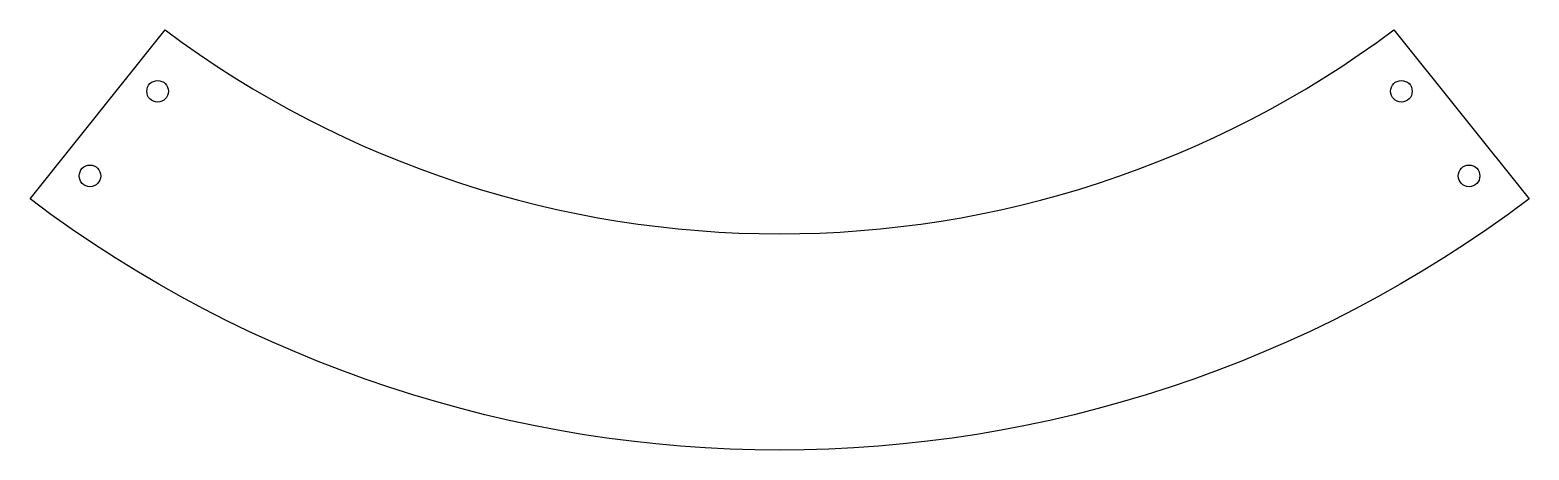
# Model space of a CAD drawing. Header units: millimetres. Extents: x -139 to 138, y -230 to -152.
import ezdxf

# ---------------------------------------------------------------- set-up
doc = ezdxf.new("R2010")
doc.units = ezdxf.units.MM
doc.header["$MEASUREMENT"] = 0

msp = doc.modelspace()

# ---------------------------------------------------------------- linework, layer by layer
msp.add_lwpolyline([(138.28, -183.17, -0.335221), (-138.66, -183.17), (-113.7, -151.92, 0.332035), (113.31, -151.92)], format="xyb", close=True)
for centre in [(-115.08, -163.26), (114.7, -163.26), (-127.58, -178.9), (127.2, -178.9)]:
    msp.add_circle(centre, 2)

doc.saveas('drawing.dxf')
